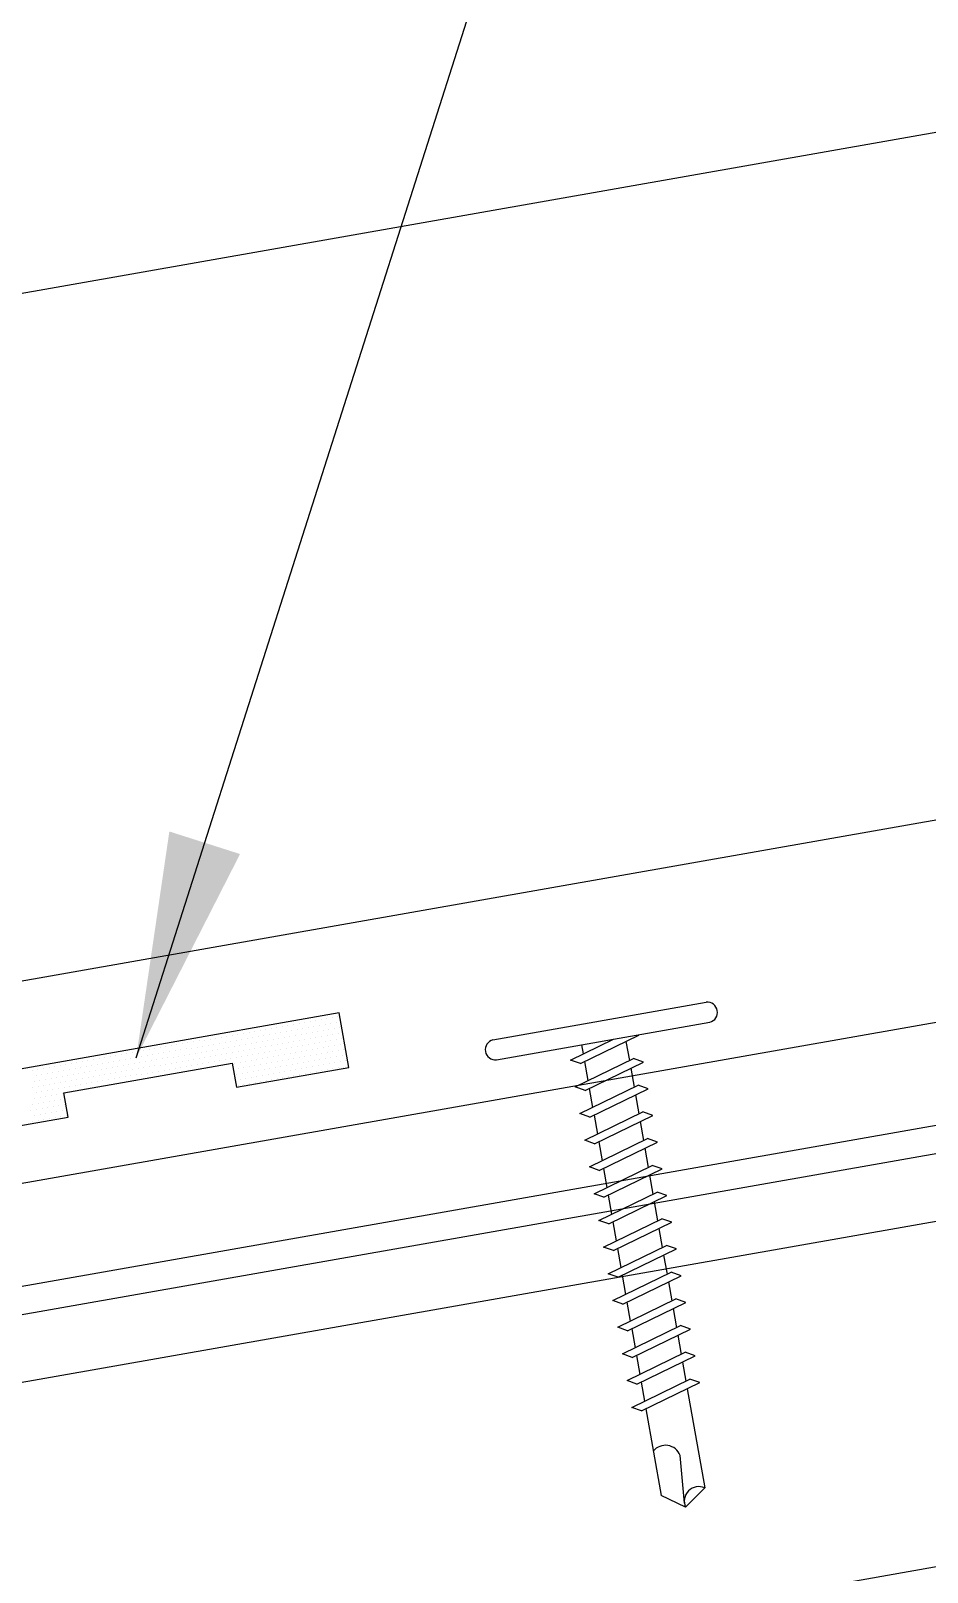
# Model space of a CAD drawing. Header units: inches. Extents: x 3.2 to 43.3, y 23.2 to 39.6.
# Drawn here: x 30.842 to 32.828, y 30.26 to 33.674 of the extents above; entities that cross this region are included whole.
import ezdxf

# ---------------------------------------------------------------- set-up
doc = ezdxf.new("R2010")
doc.units = ezdxf.units.IN
doc.header["$MEASUREMENT"] = 0
for name, color, linetype in [('FASTENER', 9, 'Continuous'), ('PANEL', 11, 'Continuous'), ('PURLIN', 1, 'Continuous'), ('SEALANT', 8, 'Continuous'), ('STLA', 12, 'Continuous'), ('TAPE', 8, 'Continuous'), ('TRIM', 6, 'Continuous')]:
    doc.layers.add(name, color=color, linetype=linetype)
doc.styles.add('TEXT', font='SIMPLEX', dxfattribs={"width": 0.75, "height": 6})
doc.dimstyles.new('DETAIL$7', dxfattribs={"dimscale": 4, "dimtxt": 6, "dimasz": 0.125, "dimexe": 0.0625, "dimexo": 0.125, "dimgap": 0.0625, "dimtad": 1, "dimdec": 5, "dimzin": 3, "dimdsep": 46, "dimlunit": 4, "dimtxsty": 'TEXT', "dimblk": 'ARCHTICK', "dimcen": 0.0625, "dimclrd": 7, "dimclre": 7, "dimclrt": 2, "dimadec": 0, "dimazin": 0, "dimtfac": 0.666667, "dimtdec": 5, "dimtmove": 0, "dimatfit": 3, "dimfxl": 0, "dimfrac": 2, "dimtolj": 1, "dimtzin": 3, "dimarcsym": 0})

# ---------------------------------------------------------------- blocks, each defined once
blk = doc.blocks.new('sd3')
at = {"layer": 'FASTENER'}
for p, q in [((-0.24, 0.0822), (0.24, 0.0822)), ((-0.24, 0.0369), (0.24, 0.0369)), ((-0.0784, 0.0079), (0.0229, 0.0369)), ((-0.0582, -0.0035), (0.0798, 0.0359)), ((-0.0484, 0.0369), (-0.0484, 0.0165)), ((-0.0582, -0.0035), (-0.0784, 0.0079)), ((0.0497, 0.0273), (0.0497, -0.0155)), ((-0.0784, -0.0521), (0.0595, -0.0127)), ((-0.0582, -0.0636), (0.0798, -0.0242)), ((-0.0484, -0.0007), (-0.0484, -0.0435)), ((0.0497, -0.0328), (0.0497, -0.0756)), ((0.0798, -0.0242), (0.0595, -0.0127)), ((-0.0582, -0.0636), (-0.0784, -0.0521)), ((-0.0484, -0.0608), (-0.0484, -0.1036)), ((-0.0784, -0.1122), (0.0595, -0.0728)), ((-0.0582, -0.1236), (0.0798, -0.0843)), ((0.0497, -0.0928), (0.0497, -0.1357)), ((0.0798, -0.0843), (0.0595, -0.0728)), ((-0.0582, -0.1236), (-0.0784, -0.1122)), ((-0.0784, -0.1723), (0.0595, -0.1329)), ((-0.0484, -0.1208), (-0.0484, -0.1637)), ((0.0798, -0.1443), (0.0595, -0.1329)), ((-0.0582, -0.1837), (0.0798, -0.1443)), ((0.0497, -0.1529), (0.0497, -0.1958)), ((-0.0582, -0.1837), (-0.0784, -0.1723)), ((-0.0784, -0.2324), (0.0595, -0.193)), ((-0.0582, -0.2438), (0.0798, -0.2044)), ((-0.0484, -0.1809), (-0.0484, -0.2238)), ((0.0798, -0.2044), (0.0595, -0.193)), ((-0.0582, -0.2438), (-0.0784, -0.2324)), ((0.0497, -0.213), (0.0497, -0.2559)), ((-0.0784, -0.2925), (0.0595, -0.2531)), ((-0.0582, -0.3039), (0.0798, -0.2645)), ((-0.0484, -0.241), (-0.0484, -0.2839)), ((0.0497, -0.2731), (0.0497, -0.316)), ((0.0798, -0.2645), (0.0595, -0.2531)), ((-0.0582, -0.3039), (-0.0784, -0.2925)), ((-0.0484, -0.3011), (-0.0484, -0.344)), ((-0.0784, -0.3525), (0.0595, -0.3132)), ((-0.0582, -0.364), (0.0798, -0.3246)), ((0.0497, -0.3332), (0.0497, -0.376)), ((0.0798, -0.3246), (0.0595, -0.3132)), ((-0.0582, -0.364), (-0.0784, -0.3525)), ((-0.0784, -0.4126), (0.0595, -0.3732)), ((-0.0484, -0.3612), (-0.0484, -0.404)), ((0.0798, -0.3847), (0.0595, -0.3732)), ((-0.0582, -0.424), (0.0798, -0.3847)), ((0.0497, -0.3932), (0.0497, -0.4361)), ((-0.0582, -0.424), (-0.0784, -0.4126)), ((-0.0784, -0.4727), (0.0595, -0.4333)), ((-0.0484, -0.4212), (-0.0484, -0.4641)), ((0.0798, -0.4447), (0.0595, -0.4333)), ((-0.0582, -0.4841), (-0.0784, -0.4727)), ((-0.0582, -0.4841), (0.0798, -0.4447)), ((0.0497, -0.4533), (0.0497, -0.4962)), ((-0.0784, -0.5328), (0.0595, -0.4934)), ((-0.0582, -0.5442), (0.0798, -0.5048)), ((-0.0484, -0.4813), (-0.0484, -0.5242)), ((0.0798, -0.5048), (0.0595, -0.4934)), ((-0.0582, -0.5442), (-0.0784, -0.5328)), ((-0.0484, -0.5414), (-0.0484, -0.5843)), ((0.0497, -0.5134), (0.0497, -0.5563)), ((-0.0784, -0.5929), (0.0595, -0.5535)), ((-0.0582, -0.6043), (0.0798, -0.5649)), ((0.0497, -0.5735), (0.0497, -0.6164)), ((0.0798, -0.5649), (0.0595, -0.5535)), ((-0.0582, -0.6043), (-0.0784, -0.5929)), ((-0.0784, -0.653), (0.0595, -0.6136)), ((-0.0484, -0.6015), (-0.0484, -0.6444)), ((0.0798, -0.625), (0.0595, -0.6136)), ((-0.0582, -0.6644), (0.0798, -0.625)), ((0.0497, -0.6336), (0.0497, -0.6764)), ((-0.0582, -0.6644), (-0.0784, -0.653)), ((-0.0784, -0.713), (0.0595, -0.6736)), ((-0.0484, -0.6616), (-0.0484, -0.7044)), ((0.0798, -0.6851), (0.0595, -0.6736)), ((-0.0582, -0.7245), (-0.0784, -0.713)), ((-0.0582, -0.7245), (0.0798, -0.6851)), ((0.0497, -0.6937), (0.0497, -0.7365)), ((-0.0784, -0.7731), (0.0595, -0.7337)), ((-0.0582, -0.7845), (0.0798, -0.7451)), ((-0.0484, -0.7217), (-0.0484, -0.7645)), ((0.0798, -0.7451), (0.0595, -0.7337)), ((-0.0582, -0.7845), (-0.0784, -0.7731)), ((-0.0484, -0.7817), (-0.0484, -0.9769)), ((0.0497, -0.7537), (0.0497, -0.9769)), ((-0.0004, -1.0025), (0.0088, -0.8964)), ((0.0007, -1.0114), (-0.0484, -0.9769)), ((0.0007, -1.0114), (0.0497, -0.9769))]:
    blk.add_line(p, q, dxfattribs=at)
for centre, radius, start, end in [((-0.2381, 0.0595), 0.0227, 94.6639, 265.3361), ((0.2381, 0.0595), 0.0227, 274.6639, 85.3361), ((-0.0255, -0.9032), 0.0349, 11.1445, 130.906), ((0.0316, -1.0032), 0.032, 55.4585, 194.8454)]:
    blk.add_arc(centre, radius, start, end, dxfattribs=at)
blk = doc.blocks.new('*X4')
at = {"color": 0}
for p, q in [((-1.33125, 0.1375), (-1.33125, 0.1375)), ((-1.31875, 0.1375), (-1.31875, 0.1375)), ((-1.30625, 0.1375), (-1.30625, 0.1375)), ((-1.29375, 0.1375), (-1.29375, 0.1375)), ((-1.28125, 0.1375), (-1.28125, 0.1375)), ((-1.26875, 0.1375), (-1.26875, 0.1375)), ((-1.25625, 0.1375), (-1.25625, 0.1375)), ((-1.24375, 0.1375), (-1.24375, 0.1375)), ((-1.23125, 0.1375), (-1.23125, 0.1375)), ((-1.21875, 0.1375), (-1.21875, 0.1375)), ((-1.20625, 0.1375), (-1.20625, 0.1375)), ((-1.19375, 0.1375), (-1.19375, 0.1375)), ((-1.18125, 0.1375), (-1.18125, 0.1375)), ((-1.16875, 0.1375), (-1.16875, 0.1375)), ((-1.15625, 0.1375), (-1.15625, 0.1375)), ((-1.14375, 0.1375), (-1.14375, 0.1375)), ((-1.13125, 0.1375), (-1.13125, 0.1375)), ((-1.11875, 0.1375), (-1.11875, 0.1375)), ((-1.10625, 0.1375), (-1.10625, 0.1375)), ((-1.09375, 0.1375), (-1.09375, 0.1375)), ((-1.08125, 0.1375), (-1.08125, 0.1375)), ((-1.06875, 0.1375), (-1.06875, 0.1375)), ((-1.05625, 0.1375), (-1.05625, 0.1375)), ((-1.04375, 0.1375), (-1.04375, 0.1375)), ((-1.03125, 0.1375), (-1.03125, 0.1375)), ((-1.01875, 0.1375), (-1.01875, 0.1375)), ((-1.00625, 0.1375), (-1.00625, 0.1375)), ((-0.99375, 0.1375), (-0.99375, 0.1375)), ((-0.98125, 0.1375), (-0.98125, 0.1375)), ((-0.96875, 0.1375), (-0.96875, 0.1375)), ((-0.95625, 0.1375), (-0.95625, 0.1375)), ((-0.94375, 0.1375), (-0.94375, 0.1375)), ((-0.93125, 0.1375), (-0.93125, 0.1375)), ((-0.91875, 0.1375), (-0.91875, 0.1375)), ((-0.90625, 0.1375), (-0.90625, 0.1375)), ((-0.89375, 0.1375), (-0.89375, 0.1375)), ((-0.88125, 0.1375), (-0.88125, 0.1375)), ((-0.86875, 0.1375), (-0.86875, 0.1375)), ((-0.85625, 0.1375), (-0.85625, 0.1375)), ((-0.84375, 0.1375), (-0.84375, 0.1375)), ((-0.83125, 0.1375), (-0.83125, 0.1375)), ((-0.81875, 0.1375), (-0.81875, 0.1375)), ((-0.80625, 0.1375), (-0.80625, 0.1375)), ((-0.79375, 0.1375), (-0.79375, 0.1375)), ((-0.78125, 0.1375), (-0.78125, 0.1375)), ((-0.76875, 0.1375), (-0.76875, 0.1375)), ((-0.75625, 0.1375), (-0.75625, 0.1375)), ((-0.74375, 0.1375), (-0.74375, 0.1375)), ((-0.73125, 0.1375), (-0.73125, 0.1375)), ((-0.71875, 0.1375), (-0.71875, 0.1375)), ((-0.70625, 0.1375), (-0.70625, 0.1375)), ((-0.69375, 0.1375), (-0.69375, 0.1375)), ((-0.68125, 0.1375), (-0.68125, 0.1375)), ((-0.66875, 0.1375), (-0.66875, 0.1375)), ((-0.65625, 0.1375), (-0.65625, 0.1375)), ((-0.64375, 0.1375), (-0.64375, 0.1375)), ((-1.33125, 0.1125), (-1.33125, 0.1125)), ((-1.325, 0.125), (-1.325, 0.125)), ((-1.31875, 0.1125), (-1.31875, 0.1125)), ((-1.3125, 0.125), (-1.3125, 0.125)), ((-1.30625, 0.1125), (-1.30625, 0.1125)), ((-1.3, 0.125), (-1.3, 0.125)), ((-1.29375, 0.1125), (-1.29375, 0.1125)), ((-1.2875, 0.125), (-1.2875, 0.125)), ((-1.28125, 0.1125), (-1.28125, 0.1125)), ((-1.275, 0.125), (-1.275, 0.125)), ((-1.26875, 0.1125), (-1.26875, 0.1125)), ((-1.2625, 0.125), (-1.2625, 0.125)), ((-1.25625, 0.1125), (-1.25625, 0.1125)), ((-1.25, 0.125), (-1.25, 0.125)), ((-1.24375, 0.1125), (-1.24375, 0.1125)), ((-1.2375, 0.125), (-1.2375, 0.125)), ((-1.23125, 0.1125), (-1.23125, 0.1125)), ((-1.225, 0.125), (-1.225, 0.125)), ((-1.21875, 0.1125), (-1.21875, 0.1125)), ((-1.2125, 0.125), (-1.2125, 0.125)), ((-1.20625, 0.1125), (-1.20625, 0.1125)), ((-1.2, 0.125), (-1.2, 0.125)), ((-1.19375, 0.1125), (-1.19375, 0.1125)), ((-1.1875, 0.125), (-1.1875, 0.125)), ((-1.18125, 0.1125), (-1.18125, 0.1125)), ((-1.175, 0.125), (-1.175, 0.125)), ((-1.16875, 0.1125), (-1.16875, 0.1125)), ((-1.1625, 0.125), (-1.1625, 0.125)), ((-1.15625, 0.1125), (-1.15625, 0.1125)), ((-1.15, 0.125), (-1.15, 0.125)), ((-1.14375, 0.1125), (-1.14375, 0.1125)), ((-1.1375, 0.125), (-1.1375, 0.125)), ((-1.13125, 0.1125), (-1.13125, 0.1125)), ((-1.125, 0.125), (-1.125, 0.125)), ((-1.11875, 0.1125), (-1.11875, 0.1125)), ((-1.1125, 0.125), (-1.1125, 0.125)), ((-1.10625, 0.1125), (-1.10625, 0.1125)), ((-1.1, 0.125), (-1.1, 0.125)), ((-1.09375, 0.1125), (-1.09375, 0.1125)), ((-1.0875, 0.125), (-1.0875, 0.125)), ((-1.08125, 0.1125), (-1.08125, 0.1125)), ((-1.075, 0.125), (-1.075, 0.125)), ((-1.06875, 0.1125), (-1.06875, 0.1125)), ((-1.0625, 0.125), (-1.0625, 0.125)), ((-1.05625, 0.1125), (-1.05625, 0.1125)), ((-1.05, 0.125), (-1.05, 0.125)), ((-1.04375, 0.1125), (-1.04375, 0.1125)), ((-1.0375, 0.125), (-1.0375, 0.125)), ((-1.03125, 0.1125), (-1.03125, 0.1125)), ((-1.025, 0.125), (-1.025, 0.125)), ((-1.01875, 0.1125), (-1.01875, 0.1125)), ((-1.0125, 0.125), (-1.0125, 0.125)), ((-1.00625, 0.1125), (-1.00625, 0.1125)), ((-1, 0.125), (-1, 0.125)), ((-0.99375, 0.1125), (-0.99375, 0.1125)), ((-0.9875, 0.125), (-0.9875, 0.125)), ((-0.98125, 0.1125), (-0.98125, 0.1125)), ((-0.975, 0.125), (-0.975, 0.125)), ((-0.96875, 0.1125), (-0.96875, 0.1125)), ((-0.9625, 0.125), (-0.9625, 0.125)), ((-0.95625, 0.1125), (-0.95625, 0.1125)), ((-0.95, 0.125), (-0.95, 0.125)), ((-0.94375, 0.1125), (-0.94375, 0.1125)), ((-0.9375, 0.125), (-0.9375, 0.125)), ((-0.93125, 0.1125), (-0.93125, 0.1125)), ((-0.925, 0.125), (-0.925, 0.125)), ((-0.91875, 0.1125), (-0.91875, 0.1125)), ((-0.9125, 0.125), (-0.9125, 0.125)), ((-0.90625, 0.1125), (-0.90625, 0.1125)), ((-0.9, 0.125), (-0.9, 0.125)), ((-0.89375, 0.1125), (-0.89375, 0.1125)), ((-0.8875, 0.125), (-0.8875, 0.125)), ((-0.88125, 0.1125), (-0.88125, 0.1125)), ((-0.875, 0.125), (-0.875, 0.125)), ((-0.86875, 0.1125), (-0.86875, 0.1125)), ((-0.8625, 0.125), (-0.8625, 0.125)), ((-0.85625, 0.1125), (-0.85625, 0.1125)), ((-0.85, 0.125), (-0.85, 0.125)), ((-0.84375, 0.1125), (-0.84375, 0.1125)), ((-0.8375, 0.125), (-0.8375, 0.125)), ((-0.83125, 0.1125), (-0.83125, 0.1125)), ((-0.825, 0.125), (-0.825, 0.125)), ((-0.81875, 0.1125), (-0.81875, 0.1125)), ((-0.8125, 0.125), (-0.8125, 0.125)), ((-0.80625, 0.1125), (-0.80625, 0.1125)), ((-0.8, 0.125), (-0.8, 0.125)), ((-0.79375, 0.1125), (-0.79375, 0.1125)), ((-0.7875, 0.125), (-0.7875, 0.125)), ((-0.78125, 0.1125), (-0.78125, 0.1125)), ((-0.775, 0.125), (-0.775, 0.125)), ((-0.76875, 0.1125), (-0.76875, 0.1125)), ((-0.7625, 0.125), (-0.7625, 0.125)), ((-0.75625, 0.1125), (-0.75625, 0.1125)), ((-0.75, 0.125), (-0.75, 0.125)), ((-0.74375, 0.1125), (-0.74375, 0.1125)), ((-0.7375, 0.125), (-0.7375, 0.125)), ((-0.73125, 0.1125), (-0.73125, 0.1125)), ((-0.725, 0.125), (-0.725, 0.125)), ((-0.71875, 0.1125), (-0.71875, 0.1125)), ((-0.7125, 0.125), (-0.7125, 0.125)), ((-0.70625, 0.1125), (-0.70625, 0.1125)), ((-0.7, 0.125), (-0.7, 0.125)), ((-0.69375, 0.1125), (-0.69375, 0.1125)), ((-0.6875, 0.125), (-0.6875, 0.125)), ((-0.68125, 0.1125), (-0.68125, 0.1125)), ((-0.675, 0.125), (-0.675, 0.125)), ((-0.66875, 0.1125), (-0.66875, 0.1125)), ((-0.6625, 0.125), (-0.6625, 0.125)), ((-0.65625, 0.1125), (-0.65625, 0.1125)), ((-0.65, 0.125), (-0.65, 0.125)), ((-0.64375, 0.1125), (-0.64375, 0.1125)), ((-1.33125, 0.0875), (-1.33125, 0.0875)), ((-1.325, 0.1), (-1.325, 0.1)), ((-1.325, 0.075), (-1.325, 0.075)), ((-1.31875, 0.0875), (-1.31875, 0.0875)), ((-1.3125, 0.1), (-1.3125, 0.1)), ((-1.3125, 0.075), (-1.3125, 0.075)), ((-1.30625, 0.0875), (-1.30625, 0.0875)), ((-1.3, 0.1), (-1.3, 0.1)), ((-1.3, 0.075), (-1.3, 0.075)), ((-1.29375, 0.0875), (-1.29375, 0.0875)), ((-1.2875, 0.1), (-1.2875, 0.1)), ((-1.2875, 0.075), (-1.2875, 0.075)), ((-1.28125, 0.0875), (-1.28125, 0.0875)), ((-1.275, 0.1), (-1.275, 0.1)), ((-1.275, 0.075), (-1.275, 0.075)), ((-1.26875, 0.0875), (-1.26875, 0.0875)), ((-1.2625, 0.1), (-1.2625, 0.1)), ((-1.2625, 0.075), (-1.2625, 0.075)), ((-1.25625, 0.0875), (-1.25625, 0.0875)), ((-1.25, 0.1), (-1.25, 0.1)), ((-1.25, 0.075), (-1.25, 0.075)), ((-1.24375, 0.0875), (-1.24375, 0.0875)), ((-1.2375, 0.1), (-1.2375, 0.1)), ((-1.2375, 0.075), (-1.2375, 0.075)), ((-1.23125, 0.0875), (-1.23125, 0.0875)), ((-1.225, 0.1), (-1.225, 0.1)), ((-1.225, 0.075), (-1.225, 0.075)), ((-1.21875, 0.0875), (-1.21875, 0.0875)), ((-1.2125, 0.1), (-1.2125, 0.1)), ((-1.2125, 0.075), (-1.2125, 0.075)), ((-1.20625, 0.0875), (-1.20625, 0.0875)), ((-1.2, 0.1), (-1.2, 0.1)), ((-1.2, 0.075), (-1.2, 0.075)), ((-1.19375, 0.0875), (-1.19375, 0.0875)), ((-1.1875, 0.1), (-1.1875, 0.1)), ((-1.1875, 0.075), (-1.1875, 0.075)), ((-1.18125, 0.0875), (-1.18125, 0.0875)), ((-1.175, 0.1), (-1.175, 0.1)), ((-1.175, 0.075), (-1.175, 0.075)), ((-1.16875, 0.0875), (-1.16875, 0.0875)), ((-1.1625, 0.1), (-1.1625, 0.1)), ((-1.1625, 0.075), (-1.1625, 0.075)), ((-1.15625, 0.0875), (-1.15625, 0.0875)), ((-1.15, 0.1), (-1.15, 0.1)), ((-1.15, 0.075), (-1.15, 0.075)), ((-1.14375, 0.0875), (-1.14375, 0.0875)), ((-1.1375, 0.1), (-1.1375, 0.1)), ((-1.1375, 0.075), (-1.1375, 0.075)), ((-1.13125, 0.0875), (-1.13125, 0.0875)), ((-1.125, 0.1), (-1.125, 0.1)), ((-1.125, 0.075), (-1.125, 0.075)), ((-1.11875, 0.0875), (-1.11875, 0.0875)), ((-1.1125, 0.1), (-1.1125, 0.1)), ((-1.1125, 0.075), (-1.1125, 0.075)), ((-1.10625, 0.0875), (-1.10625, 0.0875)), ((-1.1, 0.1), (-1.1, 0.1)), ((-1.1, 0.075), (-1.1, 0.075)), ((-1.09375, 0.0875), (-1.09375, 0.0875)), ((-1.0875, 0.1), (-1.0875, 0.1)), ((-1.0875, 0.075), (-1.0875, 0.075)), ((-1.08125, 0.0875), (-1.08125, 0.0875)), ((-1.075, 0.1), (-1.075, 0.1)), ((-1.06875, 0.0875), (-1.06875, 0.0875)), ((-1.0625, 0.1), (-1.0625, 0.1)), ((-1.05625, 0.0875), (-1.05625, 0.0875)), ((-1.05, 0.1), (-1.05, 0.1)), ((-1.04375, 0.0875), (-1.04375, 0.0875)), ((-1.0375, 0.1), (-1.0375, 0.1)), ((-1.03125, 0.0875), (-1.03125, 0.0875)), ((-1.025, 0.1), (-1.025, 0.1)), ((-1.01875, 0.0875), (-1.01875, 0.0875)), ((-1.0125, 0.1), (-1.0125, 0.1)), ((-1.00625, 0.0875), (-1.00625, 0.0875)), ((-1, 0.1), (-1, 0.1)), ((-0.99375, 0.0875), (-0.99375, 0.0875)), ((-0.9875, 0.1), (-0.9875, 0.1)), ((-0.98125, 0.0875), (-0.98125, 0.0875)), ((-0.975, 0.1), (-0.975, 0.1)), ((-0.96875, 0.0875), (-0.96875, 0.0875)), ((-0.9625, 0.1), (-0.9625, 0.1)), ((-0.95625, 0.0875), (-0.95625, 0.0875)), ((-0.95, 0.1), (-0.95, 0.1)), ((-0.94375, 0.0875), (-0.94375, 0.0875)), ((-0.9375, 0.1), (-0.9375, 0.1)), ((-0.93125, 0.0875), (-0.93125, 0.0875)), ((-0.925, 0.1), (-0.925, 0.1)), ((-0.91875, 0.0875), (-0.91875, 0.0875)), ((-0.9125, 0.1), (-0.9125, 0.1)), ((-0.90625, 0.0875), (-0.90625, 0.0875)), ((-0.9, 0.1), (-0.9, 0.1)), ((-0.89375, 0.0875), (-0.89375, 0.0875)), ((-0.8875, 0.1), (-0.8875, 0.1)), ((-0.88125, 0.0875), (-0.88125, 0.0875)), ((-0.875, 0.1), (-0.875, 0.1)), ((-0.86875, 0.0875), (-0.86875, 0.0875)), ((-0.8625, 0.1), (-0.8625, 0.1)), ((-0.85625, 0.0875), (-0.85625, 0.0875)), ((-0.85, 0.1), (-0.85, 0.1)), ((-0.84375, 0.0875), (-0.84375, 0.0875)), ((-0.8375, 0.1), (-0.8375, 0.1)), ((-0.83125, 0.0875), (-0.83125, 0.0875)), ((-0.825, 0.1), (-0.825, 0.1)), ((-0.81875, 0.0875), (-0.81875, 0.0875)), ((-0.8125, 0.1), (-0.8125, 0.1)), ((-0.80625, 0.0875), (-0.80625, 0.0875)), ((-0.8, 0.1), (-0.8, 0.1)), ((-0.79375, 0.0875), (-0.79375, 0.0875)), ((-0.7875, 0.1), (-0.7875, 0.1)), ((-0.78125, 0.0875), (-0.78125, 0.0875)), ((-0.775, 0.1), (-0.775, 0.1)), ((-0.76875, 0.0875), (-0.76875, 0.0875)), ((-0.7625, 0.1), (-0.7625, 0.1)), ((-0.75625, 0.0875), (-0.75625, 0.0875)), ((-0.75, 0.1), (-0.75, 0.1)), ((-0.74375, 0.0875), (-0.74375, 0.0875)), ((-0.7375, 0.1), (-0.7375, 0.1)), ((-0.73125, 0.0875), (-0.73125, 0.0875)), ((-0.725, 0.1), (-0.725, 0.1)), ((-0.71875, 0.0875), (-0.71875, 0.0875)), ((-0.7125, 0.1), (-0.7125, 0.1)), ((-0.70625, 0.0875), (-0.70625, 0.0875)), ((-0.7, 0.1), (-0.7, 0.1)), ((-0.7, 0.075), (-0.7, 0.075)), ((-0.69375, 0.0875), (-0.69375, 0.0875)), ((-0.6875, 0.1), (-0.6875, 0.1)), ((-0.6875, 0.075), (-0.6875, 0.075)), ((-0.68125, 0.0875), (-0.68125, 0.0875)), ((-0.675, 0.1), (-0.675, 0.1)), ((-0.675, 0.075), (-0.675, 0.075)), ((-0.66875, 0.0875), (-0.66875, 0.0875)), ((-0.6625, 0.1), (-0.6625, 0.1)), ((-0.6625, 0.075), (-0.6625, 0.075)), ((-0.65625, 0.0875), (-0.65625, 0.0875)), ((-0.65, 0.1), (-0.65, 0.1)), ((-0.65, 0.075), (-0.65, 0.075)), ((-0.64375, 0.0875), (-0.64375, 0.0875)), ((-0.6375, 0.1), (-0.6375, 0.1)), ((-0.6375, 0.075), (-0.6375, 0.075)), ((-1.33125, 0.0625), (-1.33125, 0.0625)), ((-1.33125, 0.0375), (-1.33125, 0.0375)), ((-1.325, 0.05), (-1.325, 0.05)), ((-1.31875, 0.0625), (-1.31875, 0.0625)), ((-1.31875, 0.0375), (-1.31875, 0.0375)), ((-1.3125, 0.05), (-1.3125, 0.05)), ((-1.30625, 0.0625), (-1.30625, 0.0625)), ((-1.30625, 0.0375), (-1.30625, 0.0375)), ((-1.3, 0.05), (-1.3, 0.05)), ((-1.29375, 0.0625), (-1.29375, 0.0625)), ((-1.29375, 0.0375), (-1.29375, 0.0375)), ((-1.2875, 0.05), (-1.2875, 0.05)), ((-1.28125, 0.0625), (-1.28125, 0.0625)), ((-1.28125, 0.0375), (-1.28125, 0.0375)), ((-1.275, 0.05), (-1.275, 0.05)), ((-1.26875, 0.0625), (-1.26875, 0.0625)), ((-1.26875, 0.0375), (-1.26875, 0.0375)), ((-1.2625, 0.05), (-1.2625, 0.05)), ((-1.25625, 0.0625), (-1.25625, 0.0625)), ((-1.25625, 0.0375), (-1.25625, 0.0375)), ((-1.25, 0.05), (-1.25, 0.05)), ((-1.24375, 0.0625), (-1.24375, 0.0625)), ((-1.24375, 0.0375), (-1.24375, 0.0375)), ((-1.2375, 0.05), (-1.2375, 0.05)), ((-1.23125, 0.0625), (-1.23125, 0.0625)), ((-1.23125, 0.0375), (-1.23125, 0.0375)), ((-1.225, 0.05), (-1.225, 0.05)), ((-1.21875, 0.0625), (-1.21875, 0.0625)), ((-1.21875, 0.0375), (-1.21875, 0.0375)), ((-1.2125, 0.05), (-1.2125, 0.05)), ((-1.20625, 0.0625), (-1.20625, 0.0625)), ((-1.20625, 0.0375), (-1.20625, 0.0375)), ((-1.2, 0.05), (-1.2, 0.05)), ((-1.19375, 0.0625), (-1.19375, 0.0625)), ((-1.19375, 0.0375), (-1.19375, 0.0375)), ((-1.1875, 0.05), (-1.1875, 0.05)), ((-1.18125, 0.0625), (-1.18125, 0.0625)), ((-1.18125, 0.0375), (-1.18125, 0.0375)), ((-1.175, 0.05), (-1.175, 0.05)), ((-1.16875, 0.0625), (-1.16875, 0.0625)), ((-1.16875, 0.0375), (-1.16875, 0.0375)), ((-1.1625, 0.05), (-1.1625, 0.05)), ((-1.15625, 0.0625), (-1.15625, 0.0625)), ((-1.15625, 0.0375), (-1.15625, 0.0375)), ((-1.15, 0.05), (-1.15, 0.05)), ((-1.14375, 0.0625), (-1.14375, 0.0625)), ((-1.14375, 0.0375), (-1.14375, 0.0375)), ((-1.1375, 0.05), (-1.1375, 0.05)), ((-1.13125, 0.0625), (-1.13125, 0.0625)), ((-1.13125, 0.0375), (-1.13125, 0.0375)), ((-1.125, 0.05), (-1.125, 0.05)), ((-1.11875, 0.0625), (-1.11875, 0.0625)), ((-1.11875, 0.0375), (-1.11875, 0.0375)), ((-1.1125, 0.05), (-1.1125, 0.05)), ((-1.10625, 0.0625), (-1.10625, 0.0625)), ((-1.10625, 0.0375), (-1.10625, 0.0375)), ((-1.1, 0.05), (-1.1, 0.05)), ((-1.09375, 0.0625), (-1.09375, 0.0625)), ((-1.09375, 0.0375), (-1.09375, 0.0375)), ((-1.0875, 0.05), (-1.0875, 0.05)), ((-0.7, 0.05), (-0.7, 0.05)), ((-0.69375, 0.0625), (-0.69375, 0.0625)), ((-0.69375, 0.0375), (-0.69375, 0.0375)), ((-0.6875, 0.05), (-0.6875, 0.05)), ((-0.68125, 0.0625), (-0.68125, 0.0625)), ((-0.68125, 0.0375), (-0.68125, 0.0375)), ((-0.675, 0.05), (-0.675, 0.05)), ((-0.66875, 0.0625), (-0.66875, 0.0625)), ((-0.66875, 0.0375), (-0.66875, 0.0375)), ((-0.6625, 0.05), (-0.6625, 0.05)), ((-0.65625, 0.0625), (-0.65625, 0.0625)), ((-0.65625, 0.0375), (-0.65625, 0.0375)), ((-0.65, 0.05), (-0.65, 0.05)), ((-0.64375, 0.0625), (-0.64375, 0.0625)), ((-0.64375, 0.0375), (-0.64375, 0.0375)), ((-0.6375, 0.05), (-0.6375, 0.05)), ((-0.63125, 0.0625), (-0.63125, 0.0625)), ((-0.63125, 0.0375), (-0.63125, 0.0375)), ((-0.625, 0.05), (-0.625, 0.05)), ((-1.325, 0.025), (-1.325, 0.025)), ((-1.3125, 0.025), (-1.3125, 0.025)), ((-1.3, 0.025), (-1.3, 0.025)), ((-1.2875, 0.025), (-1.2875, 0.025)), ((-1.275, 0.025), (-1.275, 0.025)), ((-1.2625, 0.025), (-1.2625, 0.025)), ((-1.25, 0.025), (-1.25, 0.025)), ((-1.2375, 0.025), (-1.2375, 0.025)), ((-1.225, 0.025), (-1.225, 0.025)), ((-1.2125, 0.025), (-1.2125, 0.025)), ((-1.2, 0.025), (-1.2, 0.025)), ((-1.1875, 0.025), (-1.1875, 0.025)), ((-1.175, 0.025), (-1.175, 0.025)), ((-1.1625, 0.025), (-1.1625, 0.025)), ((-1.15, 0.025), (-1.15, 0.025)), ((-1.1375, 0.025), (-1.1375, 0.025)), ((-1.125, 0.025), (-1.125, 0.025)), ((-1.1125, 0.025), (-1.1125, 0.025)), ((-1.1, 0.025), (-1.1, 0.025)), ((-1.0875, 0.025), (-1.0875, 0.025)), ((-0.7, 0.025), (-0.7, 0.025)), ((-0.6875, 0.025), (-0.6875, 0.025)), ((-0.675, 0.025), (-0.675, 0.025)), ((-0.6625, 0.025), (-0.6625, 0.025)), ((-0.65, 0.025), (-0.65, 0.025)), ((-0.6375, 0.025), (-0.6375, 0.025)), ((-0.625, 0.025), (-0.625, 0.025))]:
    blk.add_line(p, q, dxfattribs=at)
blk = doc.blocks.new('TBTS')
at = {"color": 9}
blk.add_lwpolyline([(0.4327, 0.022), (0.1801, 0.022), (0.1801, 0.0766), (-0.1987, 0.0766), (-0.1987, 0.022), (-0.4513, 0.022), (-0.7039, 0.022), (-0.7039, 0.0766), (-1.0828, 0.0766), (-1.0828, 0.022), (-1.3353, 0.022), (-1.3353, 0.1448), (-0.4513, 0.1448), (0.4327, 0.1448), (1.3168, 0.1448), (1.3168, 0.022), (1.0642, 0.022), (1.0642, 0.0766), (0.6853, 0.0766), (0.6853, 0.022)], close=True, dxfattribs=at)
at = {"layer": 'TAPE', "color": 251}
blk.add_blockref('*X4', (0, 0), dxfattribs=at)
blk = doc.blocks.new('_ArchTick')
at = {"color": 0, "linetype": 'ByBlock', "const_width": 0.15}
blk.add_lwpolyline([(-0.5, -0.5), (0.5, 0.5)], dxfattribs=at)

msp = doc.modelspace()

# ---------------------------------------------------------------- linework, layer by layer
at = {"layer": 'PANEL'}
for p, q in [((28.54006, 32.69021), (41.9892, 35.06166)), ((28.80053, 31.213), (42.23607, 33.58205))]:
    msp.add_line(p, q, dxfattribs=at)
at = {"layer": 'PURLIN'}
for p, q in [((22.84852, 29.27452), (42.3881, 32.71988)), ((22.84852, 28.50917), (42.51898, 31.9776))]:
    msp.add_line(p, q, dxfattribs=at)
at = {"layer": 'STLA'}
for p, q in [((22.84852, 29.4872), (36.63583, 31.91828)), ((36.58513, 31.84587), (22.84852, 29.42374))]:
    msp.add_line(p, q, dxfattribs=at)
at = {"layer": 'TRIM'}
msp.add_line((23.61389, 29.85028), (34.44678, 31.76041), dxfattribs=at)

# ---------------------------------------------------------------- block references
at = {"layer": 'FASTENER', "rotation": 10.00000000000012}
msp.add_blockref('sd3', (32.1165, 31.39994), dxfattribs=at)
at = {"layer": 'SEALANT', "xscale": -1, "rotation": 10.00000000000012}
msp.add_blockref('TBTS', (30.23537, 31.12421), dxfattribs=at)

# ---------------------------------------------------------------- leaders
for points in [[(29.93785, 32.90284), (31.62106, 37.70773), (32.80125, 37.70773)], [(31.07537, 31.39925), (32.54057, 35.99415), (32.82665, 35.99415)]]:
    msp.add_leader(points, dimstyle='DETAIL$7')

doc.saveas('drawing.dxf')
